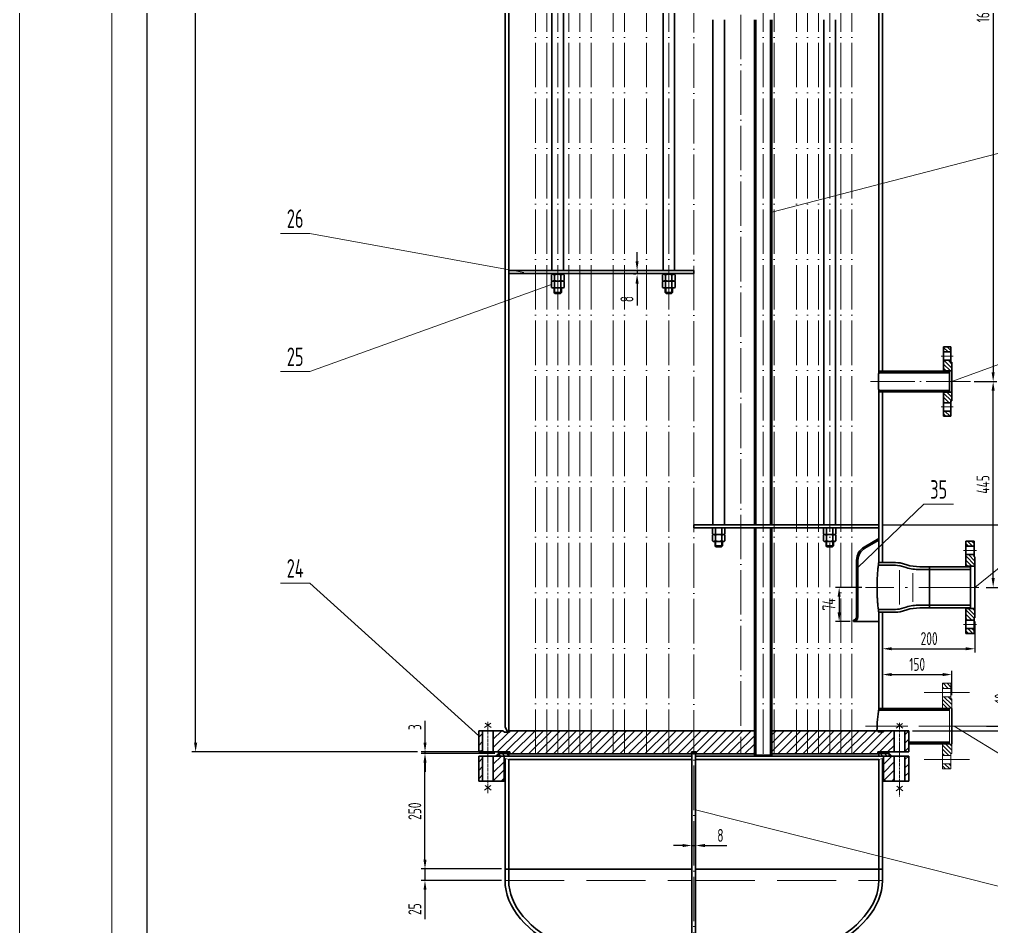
# Model space of a CAD drawing. Header units: millimetres. Extents: x -1140 to 3612, y -5124 to 1604.
# Drawn here: x -1140 to 962, y -3610 to -1648 of the extents above; entities that cross this region are included whole.
import ezdxf
from ezdxf.enums import TextEntityAlignment as Align

# ---------------------------------------------------------------- set-up
doc = ezdxf.new("R2010")
doc.units = ezdxf.units.MM
doc.header["$LTSCALE"] = 4
for name, pattern in [('ACAD_ISO02W100', [11, 8, -3]), ('ACAD_ISO04W100', [30, 24, -3, 0, -3]), ('ACAD_ISO10W100', [18.7, 12, -3, 0.7, -3]), ('ACAD_ISO12W100', [22.4, 12, -3, 0.7, -3, 0.7, -3]), ('CENTER', [2, 1.25, -0.25, 0.25, -0.25])]:
    doc.linetypes.add(name, pattern=pattern)
for name, color, linetype, lineweight in [('中心线', 1, 'ACAD_ISO04W100', 18), ('中粗线', 3, 'Continuous', 35), ('标注', 7, 'Continuous', 18), ('细实线', 7, 'Continuous', 18), ('虚线', 2, 'ACAD_ISO02W100', 18)]:
    doc.layers.add(name, color=color, linetype=linetype, lineweight=lineweight)
doc.styles.add('HGCAD', font='gbenor.shx', dxfattribs={"width": 0.75, "bigfont": 'gbcbig.shx'})
doc.dimstyles.new('HGCAD$0', dxfattribs={"dimscale": 8, "dimtxt": 3.5, "dimasz": 2.5, "dimexe": 1, "dimexo": 1, "dimgap": 1, "dimtad": 1, "dimdec": 1, "dimdsep": 46, "dimtxsty": 'HGCAD', "dimcen": 0, "dimadec": 1, "dimazin": 0, "dimtfac": 1, "dimtdec": 1, "dimtmove": 0, "dimatfit": 1, "dimfxl": 0, "dimarcsym": 0})

# ---------------------------------------------------------------- blocks, each defined once
blk = doc.blocks.new('HGCAD#HGTFTK~A1Z~HGCAD图框')
at = {"layer": '细实线', "color": 7}
blk.add_lwpolyline([(10, -10), (-584, -10), (-584, 831), (10, 831)], close=True, dxfattribs=at)
at = {"layer": '细实线', "color": 2}
blk.add_lwpolyline([(0, 0), (-559, 0), (-559, 821), (0, 821)], close=True, dxfattribs=at)
blk = doc.blocks.new('*D45')
at = {"layer": 'Defpoints', "color": 0, "ltscale": 8}
for p in [(195.3, -2199.3), (200.6, -2191.3), (200.6, -2199.3)]:
    blk.add_point(p, dxfattribs=at)
at = {"layer": '标注', "color": 0, "lineweight": -2, "ltscale": 8}
for p, q in [((195.3, -2171.3), (195.3, -2151.3)), ((192.6, -2191.3), (187.3, -2191.3)), ((192.6, -2199.3), (187.3, -2199.3)), ((195.3, -2191.3), (195.3, -2199.3)), ((195.3, -2219.3), (195.3, -2266.6))]:
    blk.add_line(p, q, dxfattribs=at)
at = {"layer": '标注', "color": 0, "ltscale": 8}
for points in [[(191.9, -2171.3), (198.6, -2171.3), (195.3, -2191.3)], [(191.9, -2219.3), (198.6, -2219.3), (195.3, -2199.3)]]:
    blk.add_solid(points, dxfattribs=at)
at = {"layer": '标注', "color": 0, "ltscale": 8, "insert": (173.3, -2253), "char_height": 28, "attachment_point": 5, "rotation": 90, "style": 'HGCAD'}
blk.add_mtext('8', dxfattribs=at)
blk = doc.blocks.new('*D47')
at = {"layer": 'Defpoints', "color": 0, "ltscale": 8}
for p in [(974.5, 8.7), (716.3, -2741.3), (1080.8, -2741.3)]:
    blk.add_point(p, dxfattribs=at)
at = {"layer": '标注', "color": 0, "lineweight": -2, "ltscale": 8}
for p, q in [((982.5, 8.7), (1088.8, 8.7)), ((1080.8, -11.3), (1080.8, -2721.3)), ((724.3, -2741.3), (1088.8, -2741.3))]:
    blk.add_line(p, q, dxfattribs=at)
at = {"layer": '标注', "color": 0, "ltscale": 8}
for points in [[(1077.5, -11.3), (1084.1, -11.3), (1080.8, 8.7)], [(1077.5, -2721.3), (1084.1, -2721.3), (1080.8, -2741.3)]]:
    blk.add_solid(points, dxfattribs=at)
at = {"layer": '标注', "color": 0, "ltscale": 8, "insert": (1058.8, -1366.3), "char_height": 28, "attachment_point": 5, "rotation": 90, "style": 'HGCAD'}
blk.add_mtext('550*5=2750', dxfattribs=at)
blk = doc.blocks.new('*D51')
at = {"layer": 'Defpoints', "color": 0, "ltscale": 8}
for p in [(-90.2, -3485.3), (-263.3, -3510.3), (-90.2, -3510.3)]:
    blk.add_point(p, dxfattribs=at)
at = {"layer": '标注', "color": 0, "lineweight": -2, "ltscale": 8}
for p, q in [((-263.3, -3465.3), (-263.3, -3445.3)), ((-98.2, -3485.3), (-271.3, -3485.3)), ((-263.3, -3485.3), (-263.3, -3510.3)), ((-98.2, -3510.3), (-271.3, -3510.3)), ((-263.3, -3530.3), (-263.3, -3593.8))]:
    blk.add_line(p, q, dxfattribs=at)
at = {"layer": '标注', "color": 0, "ltscale": 8}
for points in [[(-266.6, -3465.3), (-260, -3465.3), (-263.3, -3485.3)], [(-266.6, -3530.3), (-260, -3530.3), (-263.3, -3510.3)]]:
    blk.add_solid(points, dxfattribs=at)
at = {"layer": '标注', "color": 0, "ltscale": 8, "insert": (-285.3, -3572.1), "char_height": 28, "attachment_point": 5, "rotation": 90, "style": 'HGCAD'}
blk.add_mtext('25', dxfattribs=at)
blk = doc.blocks.new('*D52')
at = {"layer": 'Defpoints', "color": 0, "ltscale": 8}
for p in [(-263.3, -3235.3), (-104.2, -3235.3), (-263.3, -3485.3)]:
    blk.add_point(p, dxfattribs=at)
at = {"layer": '标注', "color": 0, "lineweight": -2, "ltscale": 8}
for p, q in [((-112.2, -3235.3), (-271.3, -3235.3)), ((-263.3, -3465.3), (-263.3, -3255.3))]:
    blk.add_line(p, q, dxfattribs=at)
at = {"layer": '标注', "color": 0, "ltscale": 8}
for points in [[(-266.6, -3255.3), (-260, -3255.3), (-263.3, -3235.3)], [(-266.6, -3465.3), (-260, -3465.3), (-263.3, -3485.3)]]:
    blk.add_solid(points, dxfattribs=at)
at = {"layer": '标注', "color": 0, "ltscale": 8, "insert": (-285.3, -3360.3), "char_height": 28, "attachment_point": 5, "rotation": 90, "style": 'HGCAD'}
blk.add_mtext('250', dxfattribs=at)
blk = doc.blocks.new('*D53')
at = {"layer": 'Defpoints', "color": 0, "ltscale": 8}
for p in [(-263.2, -3232.3), (-104.2, -3232.3), (-104.2, -3235.3)]:
    blk.add_point(p, dxfattribs=at)
at = {"layer": '标注', "color": 0, "lineweight": -2, "ltscale": 8}
for p, q in [((-263.2, -3212.3), (-263.2, -3165)), ((-112.2, -3232.3), (-271.2, -3232.3)), ((-112.2, -3235.3), (-271.2, -3235.3)), ((-263.2, -3235.3), (-263.2, -3232.3)), ((-263.2, -3255.3), (-263.2, -3275.3))]:
    blk.add_line(p, q, dxfattribs=at)
at = {"layer": '标注', "color": 0, "ltscale": 8}
for points in [[(-266.5, -3212.3), (-259.9, -3212.3), (-263.2, -3232.3)], [(-266.5, -3255.3), (-259.9, -3255.3), (-263.2, -3235.3)]]:
    blk.add_solid(points, dxfattribs=at)
at = {"layer": '标注', "color": 0, "ltscale": 8, "insert": (-285.2, -3178.7), "char_height": 28, "attachment_point": 5, "rotation": 90, "style": 'HGCAD'}
blk.add_mtext('3', dxfattribs=at)
blk = doc.blocks.new('*D54')
at = {"layer": 'Defpoints', "color": 0, "ltscale": 8}
for p in [(782.8, -3186.3), (942.8, -3176.3), (1004.4, -3176.3)]:
    blk.add_point(p, dxfattribs=at)
at = {"layer": '标注', "color": 0, "lineweight": -2, "ltscale": 8}
for p, q in [((1004.4, -3156.3), (1004.4, -3096.1)), ((790.8, -3186.3), (1012.4, -3186.3)), ((950.8, -3176.3), (1012.4, -3176.3)), ((1004.4, -3186.3), (1004.4, -3176.3)), ((1004.4, -3206.3), (1004.4, -3226.3))]:
    blk.add_line(p, q, dxfattribs=at)
at = {"layer": '标注', "color": 0, "ltscale": 8}
for points in [[(1001.1, -3156.3), (1007.7, -3156.3), (1004.4, -3176.3)], [(1001.1, -3206.3), (1007.7, -3206.3), (1004.4, -3186.3)]]:
    blk.add_solid(points, dxfattribs=at)
at = {"layer": '标注', "color": 0, "ltscale": 8, "insert": (982.4, -3116.2), "char_height": 28, "attachment_point": 5, "rotation": 90, "style": 'HGCAD'}
blk.add_mtext('10', dxfattribs=at)
blk = doc.blocks.new('*D55')
at = {"layer": 'Defpoints', "color": 0, "ltscale": 8}
for p in [(942.1, -2876.3), (1060.8, -2876.3), (916.2, -3186.3)]:
    blk.add_point(p, dxfattribs=at)
at = {"layer": '标注', "color": 0, "lineweight": -2, "ltscale": 8}
for p, q in [((950.1, -2876.3), (1068.8, -2876.3)), ((1060.8, -3166.3), (1060.8, -2896.3)), ((924.2, -3186.3), (1068.8, -3186.3))]:
    blk.add_line(p, q, dxfattribs=at)
at = {"layer": '标注', "color": 0, "ltscale": 8}
for points in [[(1057.4, -2896.3), (1064.1, -2896.3), (1060.8, -2876.3)], [(1057.4, -3166.3), (1064.1, -3166.3), (1060.8, -3186.3)]]:
    blk.add_solid(points, dxfattribs=at)
at = {"layer": '标注', "color": 0, "ltscale": 8, "insert": (1038.8, -3031.3), "char_height": 28, "attachment_point": 5, "rotation": 90, "style": 'HGCAD'}
blk.add_mtext('310', dxfattribs=at)
blk = doc.blocks.new('*D56')
at = {"layer": 'Defpoints', "color": 0, "ltscale": 8}
for p in [(915.9, -2431.3), (965.1, -2431.3), (942.1, -2876.3)]:
    blk.add_point(p, dxfattribs=at)
at = {"layer": '标注', "color": 0, "lineweight": -2, "ltscale": 8}
for p, q in [((923.9, -2431.3), (973.1, -2431.3)), ((965.1, -2856.3), (965.1, -2451.3)), ((950.1, -2876.3), (973.1, -2876.3))]:
    blk.add_line(p, q, dxfattribs=at)
at = {"layer": '标注', "color": 0, "ltscale": 8}
for points in [[(961.7, -2451.3), (968.4, -2451.3), (965.1, -2431.3)], [(961.7, -2856.3), (968.4, -2856.3), (965.1, -2876.3)]]:
    blk.add_solid(points, dxfattribs=at)
at = {"layer": '标注', "color": 0, "ltscale": 8, "insert": (943.1, -2653.8), "char_height": 28, "attachment_point": 5, "rotation": 90, "style": 'HGCAD'}
blk.add_mtext('445', dxfattribs=at)
blk = doc.blocks.new('*D57')
at = {"layer": 'Defpoints', "color": 0, "ltscale": 8}
for p in [(915.9, -831.3), (915.9, -2431.3), (965.1, -2431.3)]:
    blk.add_point(p, dxfattribs=at)
at = {"layer": '标注', "color": 0, "lineweight": -2, "ltscale": 8}
for p, q in [((923.9, -831.3), (973.1, -831.3)), ((965.1, -851.3), (965.1, -2411.3)), ((923.9, -2431.3), (973.1, -2431.3))]:
    blk.add_line(p, q, dxfattribs=at)
at = {"layer": '标注', "color": 0, "ltscale": 8}
for points in [[(961.7, -851.3), (968.4, -851.3), (965.1, -831.3)], [(961.7, -2411.3), (968.4, -2411.3), (965.1, -2431.3)]]:
    blk.add_solid(points, dxfattribs=at)
at = {"layer": '标注', "color": 0, "ltscale": 8, "insert": (943.1, -1631.3), "char_height": 28, "attachment_point": 5, "rotation": 90, "style": 'HGCAD'}
blk.add_mtext('1600', dxfattribs=at)
blk = doc.blocks.new('*D59')
at = {"layer": 'Defpoints', "color": 0, "ltscale": 8}
for p in [(-759.2, 754.7), (-378.6, 754.7), (-271.2, -3232.3)]:
    blk.add_point(p, dxfattribs=at)
at = {"layer": '标注', "color": 0, "lineweight": -2, "ltscale": 8}
for p, q in [((-386.6, 754.7), (-767.2, 754.7)), ((-759.2, -3212.3), (-759.2, 734.7)), ((-279.2, -3232.3), (-767.2, -3232.3))]:
    blk.add_line(p, q, dxfattribs=at)
at = {"layer": '标注', "color": 0, "ltscale": 8}
for points in [[(-762.5, 734.7), (-755.8, 734.7), (-759.2, 754.7)], [(-762.5, -3212.3), (-755.8, -3212.3), (-759.2, -3232.3)]]:
    blk.add_solid(points, dxfattribs=at)
at = {"layer": '标注', "color": 0, "ltscale": 8, "insert": (-781.2, -1238.8), "char_height": 28, "attachment_point": 5, "rotation": 90, "style": 'HGCAD'}
blk.add_mtext('3987', dxfattribs=at)
blk = doc.blocks.new('*D60')
at = {"layer": 'Defpoints', "color": 0, "ltscale": 8}
for p in [(317.8, 1240.7), (-864.4, -3840.4), (-168.6, -3840.4)]:
    blk.add_point(p, dxfattribs=at)
at = {"layer": '标注', "color": 0, "lineweight": -2, "ltscale": 8}
for p, q in [((309.8, 1240.7), (-872.4, 1240.7)), ((-864.4, 1220.7), (-864.4, -3820.4)), ((-176.6, -3840.4), (-872.4, -3840.4))]:
    blk.add_line(p, q, dxfattribs=at)
at = {"layer": '标注', "color": 0, "ltscale": 8}
for points in [[(-867.8, 1220.7), (-861.1, 1220.7), (-864.4, 1240.7)], [(-867.8, -3820.4), (-861.1, -3820.4), (-864.4, -3840.4)]]:
    blk.add_solid(points, dxfattribs=at)
at = {"layer": '标注', "color": 0, "ltscale": 8, "insert": (-886.4, -1299.9), "char_height": 28, "attachment_point": 5, "rotation": 90, "style": 'HGCAD'}
blk.add_mtext('5081', dxfattribs=at)
blk = doc.blocks.new('*D65')
at = {"layer": 'Defpoints', "color": 0, "ltscale": 8}
for p in [(313.8, -3434.6), (321.8, -3434.6), (321.8, -3434.6)]:
    blk.add_point(p, dxfattribs=at)
at = {"layer": '标注', "color": 0, "lineweight": -2, "ltscale": 8}
for p, q in [((293.8, -3434.6), (273.8, -3434.6)), ((313.8, -3434.6), (321.8, -3434.6)), ((341.8, -3434.6), (389.1, -3434.6))]:
    blk.add_line(p, q, dxfattribs=at)
at = {"layer": '标注', "color": 0, "ltscale": 8}
for points in [[(293.8, -3431.2), (293.8, -3437.9), (313.8, -3434.6)], [(341.8, -3431.2), (341.8, -3437.9), (321.8, -3434.6)]]:
    blk.add_solid(points, dxfattribs=at)
at = {"layer": '标注', "color": 0, "ltscale": 8, "insert": (375.4, -3412.6), "char_height": 28, "attachment_point": 5, "style": 'HGCAD'}
blk.add_mtext('8', dxfattribs=at)
blk = doc.blocks.new('*D80')
at = {"layer": 'Defpoints', "color": 0, "ltscale": 8}
for p in [(925.8, -2942.3), (725.8, -2965.3), (925.8, -3009.1)]:
    blk.add_point(p, dxfattribs=at)
at = {"layer": '标注', "color": 0, "lineweight": -2, "ltscale": 8}
for p, q in [((925.8, -2950.3), (925.8, -3017.1)), ((725.8, -2973.3), (725.8, -3017.1)), ((745.8, -3009.1), (905.8, -3009.1))]:
    blk.add_line(p, q, dxfattribs=at)
at = {"layer": '标注', "color": 0, "ltscale": 8}
for points in [[(745.8, -3005.8), (745.8, -3012.4), (725.8, -3009.1)], [(905.8, -3005.8), (905.8, -3012.4), (925.8, -3009.1)]]:
    blk.add_solid(points, dxfattribs=at)
at = {"layer": '标注', "color": 0, "ltscale": 8, "insert": (826.6, -2987.1), "char_height": 28, "attachment_point": 5, "style": 'HGCAD'}
blk.add_mtext('200', dxfattribs=at)
blk = doc.blocks.new('*D82')
at = {"layer": 'Defpoints', "color": 0, "ltscale": 8}
for p in [(875.8, -3064.9), (725.8, -3071.8), (875.8, -3117.3)]:
    blk.add_point(p, dxfattribs=at)
at = {"layer": '标注', "color": 0, "lineweight": -2, "ltscale": 8}
for p, q in [((725.8, -3063.8), (725.8, -3056.9)), ((745.8, -3064.9), (855.8, -3064.9)), ((875.8, -3109.3), (875.8, -3056.9))]:
    blk.add_line(p, q, dxfattribs=at)
at = {"layer": '标注', "color": 0, "ltscale": 8}
for points in [[(745.8, -3061.5), (745.8, -3068.2), (725.8, -3064.9)], [(855.8, -3061.5), (855.8, -3068.2), (875.8, -3064.9)]]:
    blk.add_solid(points, dxfattribs=at)
at = {"layer": '标注', "color": 0, "ltscale": 8, "insert": (800.8, -3042.9), "char_height": 28, "attachment_point": 5, "style": 'HGCAD'}
blk.add_mtext('150', dxfattribs=at)
blk = doc.blocks.new('*D83')
at = {"layer": 'Defpoints', "color": 0, "ltscale": 8}
for p in [(688.9, -2876.3), (632.1, -2950.3), (663.8, -2950.3)]:
    blk.add_point(p, dxfattribs=at)
at = {"layer": '标注', "color": 0, "lineweight": -2, "ltscale": 8}
for p, q in [((680.9, -2876.3), (624.1, -2876.3)), ((632.1, -2896.3), (632.1, -2930.3)), ((655.8, -2950.3), (624.1, -2950.3))]:
    blk.add_line(p, q, dxfattribs=at)
at = {"layer": '标注', "color": 0, "ltscale": 8}
for points in [[(628.8, -2896.3), (635.4, -2896.3), (632.1, -2876.3)], [(628.8, -2930.3), (635.4, -2930.3), (632.1, -2950.3)]]:
    blk.add_solid(points, dxfattribs=at)
at = {"layer": '标注', "color": 0, "ltscale": 8, "insert": (610.1, -2913.3), "char_height": 28, "attachment_point": 5, "rotation": 90, "style": 'HGCAD'}
blk.add_mtext('74', dxfattribs=at)

msp = doc.modelspace()

# ---------------------------------------------------------------- hatches: boundary and pattern name
at = {"layer": '中心线', "linetype": 'Continuous'}
h = msp.add_hatch(dxfattribs=at)
h.set_pattern_fill('_USER', scale=2, angle=45, style=0, double=1, pattern_type=0)
h.set_pattern_definition([(45, (18.4045, -4538.0702), (-1.4142136, 1.4142136), []), (135, (18.4045, -4538.0702), (-1.4142136, -1.4142136), [])])
h.paths.add_polyline_path([(740.28, -3235.32), (746.28, -3241.32), (740.28, -3241.32)])
h.paths.add_polyline_path([(-104.72, -3235.32), (-110.72, -3241.32), (-104.72, -3241.32)])
h = msp.add_hatch(dxfattribs=at)
h.set_pattern_fill('ANSI31', scale=4, style=0)
h.paths.add_polyline_path([(-138.72, -3241.32), (-147.22, -3241.32), (-147.22, -3295.32), (-138.72, -3295.32)], flags=17)
h.paths.add_polyline_path([(-92.22, -3241.32), (-115.72, -3241.32), (-115.72, -3295.32), (-97.41, -3295.32), (-92.22, -3292.32)], flags=17)
h.paths.add_polyline_path([(782.78, -3241.32), (782.78, -3295.32), (774.28, -3295.32), (774.28, -3241.32)])
h.paths.add_polyline_path([(-147.22, -3241.32), (-147.22, -3295.32), (-138.72, -3295.32), (-138.72, -3241.32)])
h.paths.add_polyline_path([(751.28, -3241.32), (751.28, -3295.32), (732.98, -3295.32), (727.78, -3292.32), (727.78, -3241.32)])
h.paths.add_polyline_path([(-115.72, -3241.32), (-115.72, -3295.32), (-97.41, -3295.32), (-92.22, -3292.32), (-92.22, -3241.32)])
at = {"layer": '中粗线', "ltscale": 8}
h = msp.add_hatch(dxfattribs=at)
h.set_pattern_fill('_USER', color=256, scale=2, angle=45, style=0, double=1, pattern_type=0)
h.set_pattern_definition([(315, (6e-13, -2474.6405), (-1.4142136, -1.4142136), []), (225, (6e-13, -2474.6405), (-1.4142136, 1.4142136), [])])
h.paths.add_polyline_path([(739.78, -3232.32), (739.78, -3235.32), (719.78, -3235.32), (719.78, -3232.32)])
h.paths.add_polyline_path([(-104.22, -3232.32), (-104.22, -3235.32), (-84.22, -3235.32), (-84.22, -3232.32)])
at = {"layer": '细实线', "ltscale": 8}
h = msp.add_hatch(dxfattribs=at)
h.set_pattern_fill('ANSI31', color=256, scale=2, angle=90, style=0)
h.paths.add_polyline_path([(857.78, -2506.32), (873.78, -2506.32), (873.78, -2495.32), (857.78, -2495.32)])
h.paths.add_polyline_path([(857.78, -2356.32), (873.78, -2356.32), (873.78, -2367.32), (857.78, -2367.32)])
h.paths.add_polyline_path([(857.78, -2454.32), (875.78, -2454.32), (875.78, -2473.32), (873.78, -2473.32), (873.78, -2477.32), (857.78, -2477.32)])
h.paths.add_polyline_path([(857.78, -2408.32), (875.78, -2408.32), (875.78, -2389.32), (873.78, -2389.32), (873.78, -2385.32), (857.78, -2385.32)])
h = msp.add_hatch(dxfattribs=at)
h.set_pattern_fill('ANSI31', color=256, scale=2, angle=90, style=0)
h.set_pattern_definition([(135, (1e-13, 55), (-4.490128, -4.490128), [])])
h.paths.add_polyline_path([(905.78, -2976.32), (923.78, -2976.32), (923.78, -2965.32), (905.78, -2965.32)])
h.paths.add_polyline_path([(905.78, -2776.32), (923.78, -2776.32), (923.78, -2787.32), (905.78, -2787.32)])
h.paths.add_polyline_path([(905.78, -2921.82), (925.78, -2921.82), (925.78, -2942.32), (923.78, -2942.32), (923.78, -2947.32), (905.78, -2947.32)])
h.paths.add_polyline_path([(905.78, -2830.82), (925.78, -2830.82), (925.78, -2810.32), (923.78, -2810.32), (923.78, -2805.32), (905.78, -2805.32)])
h = msp.add_hatch(dxfattribs=at)
h.set_pattern_fill('ANSI31', color=256, scale=2, angle=90, style=0)
h.paths.add_polyline_path([(855.78, -3268.82), (873.78, -3268.82), (873.78, -3257.82), (855.78, -3257.82)])
h.paths.add_polyline_path([(855.78, -3083.82), (873.78, -3083.82), (873.78, -3094.82), (855.78, -3094.82)])
h.paths.add_polyline_path([(855.78, -3215.32), (875.78, -3215.32), (875.78, -3235.32), (873.78, -3235.32), (873.78, -3239.82), (855.78, -3239.82)])
h.paths.add_polyline_path([(855.78, -3137.32), (875.78, -3137.32), (875.78, -3117.32), (873.78, -3117.32), (873.78, -3112.82), (855.78, -3112.82)])
at = {"layer": '细实线'}
h = msp.add_hatch(dxfattribs=at)
h.set_pattern_fill('ANSI31', color=256, scale=4, style=0)
h.paths.add_polyline_path([(539.78, -3230.32), (491.78, -3230.32), (491.78, -3236.32), (539.78, -3236.32)])
h.paths.add_polyline_path([(491.78, -3230.32), (486.78, -3230.32), (486.78, -3236.32), (491.78, -3236.32)])
h.paths.add_polyline_path([(563.78, -3230.32), (539.78, -3230.32), (539.78, -3236.32), (563.78, -3236.32)])
h.paths.add_polyline_path([(587.78, -3230.32), (563.78, -3230.32), (563.78, -3236.32), (587.78, -3236.32)])
h.paths.add_polyline_path([(611.78, -3230.32), (587.78, -3230.32), (587.78, -3236.32), (611.78, -3236.32)])
h.paths.add_polyline_path([(635.78, -3230.32), (611.78, -3230.32), (611.78, -3236.32), (635.78, -3236.32)])
h.paths.add_polyline_path([(659.78, -3230.32), (635.78, -3230.32), (635.78, -3236.32), (659.78, -3236.32)])
h.paths.add_polyline_path([(715.78, -3232.32), (739.78, -3232.32), (751.28, -3232.32), (751.28, -3230.32), (659.78, -3230.32), (659.78, -3236.32), (715.78, -3236.32)])
h.paths.add_polyline_path([(419.78, -3230.32), (400.78, -3230.32), (317.78, -3230.32), (317.78, -3232.32), (322.78, -3232.32), (322.78, -3236.32), (400.78, -3236.32), (419.78, -3236.32)])
h.paths.add_polyline_path([(448.78, -3230.32), (438.78, -3230.32), (419.78, -3230.32), (419.78, -3236.32), (438.78, -3236.32), (448.78, -3236.32)])
h.paths.add_polyline_path([(-0.22, -3230.32), (-24.22, -3230.32), (-24.22, -3236.32), (-0.22, -3236.32)])
h.paths.add_polyline_path([(23.78, -3230.32), (-0.22, -3230.32), (-0.22, -3236.32), (23.78, -3236.32)])
h.paths.add_polyline_path([(47.78, -3230.32), (23.78, -3230.32), (23.78, -3236.32), (47.78, -3236.32)])
h.paths.add_polyline_path([(71.78, -3230.32), (47.78, -3230.32), (47.78, -3236.32), (71.78, -3236.32)])
h.paths.add_polyline_path([(95.78, -3230.32), (71.78, -3230.32), (71.78, -3236.32), (95.78, -3236.32)])
h.paths.add_polyline_path([(143.78, -3230.32), (95.78, -3230.32), (95.78, -3236.32), (143.78, -3236.32)])
h.paths.add_polyline_path([(167.78, -3230.32), (143.78, -3230.32), (143.78, -3236.32), (167.78, -3236.32)])
h.paths.add_polyline_path([(215.78, -3230.32), (167.78, -3230.32), (167.78, -3236.32), (215.78, -3236.32)])
h.paths.add_polyline_path([(263.78, -3230.32), (215.78, -3230.32), (215.78, -3236.32), (263.78, -3236.32)])
h.paths.add_polyline_path([(312.78, -3232.32), (317.78, -3232.32), (317.78, -3230.32), (263.78, -3230.32), (263.78, -3236.32), (312.78, -3236.32)])
h.paths.add_polyline_path([(-138.72, -3230.32), (-147.22, -3230.32), (-147.22, -3232.32), (-138.72, -3232.32)])
h.paths.add_polyline_path([(-24.22, -3230.32), (-115.72, -3230.32), (-115.72, -3232.32), (-82.22, -3232.32), (-80.22, -3232.32), (-80.22, -3236.32), (-24.22, -3236.32)])
h.paths.add_polyline_path([(419.78, -3186.32), (400.78, -3186.32), (400.78, -3230.32), (419.78, -3230.32)])
h.paths.add_polyline_path([(438.78, -3186.32), (419.78, -3186.32), (419.78, -3230.32), (438.78, -3230.32)])
h.paths.add_polyline_path([(-138.72, -3186.32), (-147.22, -3186.32), (-147.22, -3230.32), (-138.72, -3230.32)])
h.paths.add_polyline_path([(317.78, -3186.32), (-80.72, -3186.32), (-80.72, -3189.32), (-91.72, -3189.32), (-94.72, -3186.32), (-115.72, -3186.32), (-115.72, -3230.32), (317.78, -3230.32)])
h.paths.add_polyline_path([(400.78, -3186.32), (317.78, -3186.32), (317.78, -3230.32), (400.78, -3230.32)])
h.paths.add_polyline_path([(782.78, -3186.32), (774.28, -3186.32), (774.28, -3230.32), (782.78, -3230.32)])
h.paths.add_polyline_path([(449.67, -3231.2), (449.67, -3225), (454.92, -3225), (454.92, -3231.2)], flags=9)
h.paths.add_polyline_path([(448.78, -3230.32), (448.78, -3186.32), (438.78, -3186.32), (438.78, -3230.32)])
h.paths.add_polyline_path([(486.78, -3186.32), (486.78, -3230.32), (751.28, -3230.32), (751.28, -3186.32), (730.28, -3186.32), (727.28, -3189.32), (716.28, -3189.32), (716.28, -3186.32)])
h = msp.add_hatch(dxfattribs=at)
h.set_pattern_fill('ANSI31', color=256, scale=2, angle=90, style=0)
h.paths.add_polyline_path([(740.28, -3235.32), (717.78, -3235.32), (717.78, -3241.32), (740.28, -3241.32)])
h.paths.add_polyline_path([(-82.22, -3235.32), (-104.22, -3235.32), (-104.72, -3235.32), (-104.72, -3241.32), (-82.22, -3241.32)])
h = msp.add_hatch(dxfattribs=at)
h.set_pattern_fill('ANSI37', color=256, style=0)
h.paths.add_polyline_path([(317.78, -3235.32), (317.78, -3232.32), (313.28, -3232.32), (313.28, -3235.32)])
h.paths.add_polyline_path([(317.78, -3235.32), (322.28, -3235.32), (322.28, -3232.32), (317.78, -3232.32)])
h = msp.add_hatch(dxfattribs=at)
h.set_pattern_fill('ANSI31', color=256, scale=4, style=0)
h.paths.add_polyline_path([(-138.72, -3241.32), (-147.22, -3241.32), (-147.22, -3295.32), (-138.72, -3295.32)])
h = msp.add_hatch(dxfattribs=at)
h.set_pattern_fill('ANSI31', color=256, scale=4, style=0)
h.paths.add_polyline_path([(-92.22, -3241.32), (-115.72, -3241.32), (-115.72, -3295.32), (-97.41, -3295.32), (-92.22, -3292.32)])

# ---------------------------------------------------------------- linework, layer by layer
at = {"layer": '中心线'}
for p, q in [((317.78, 1302.06), (317.78, -3751.94)), ((-24.22, -3236.32), (-24.22, 758.68)), ((-0.22, -3236.32), (-0.22, 758.68)), ((23.78, -3236.32), (23.78, 758.68)), ((47.78, -3236.32), (47.78, 758.68)), ((71.78, -3236.32), (71.78, 758.68)), ((95.78, -3236.32), (95.78, 758.68)), ((143.78, -3236.32), (143.78, 758.68)), ((167.78, -3236.32), (167.78, 758.68)), ((215.78, -3236.32), (215.78, 758.68)), ((263.78, -3236.32), (263.78, 758.68)), ((419.78, 763.68), (419.78, -3236.32)), ((467.78, -3236.32), (467.78, 758.68)), ((491.78, -3236.32), (491.78, 758.68)), ((539.78, -3236.32), (539.78, 758.68)), ((563.78, -3236.32), (563.78, 758.68)), ((587.78, -3236.32), (587.78, 758.68)), ((611.78, -3236.32), (611.78, 758.68)), ((635.78, -3236.32), (635.78, 758.68)), ((659.78, -3236.32), (659.78, 758.68)), ((875.78, -2389.32), (873.78, -2389.32)), ((915.95, -2431.32), (697.65, -2431.32)), ((716.28, -3189.32), (716.28, -3186.32)), ((716.28, -3189.32), (727.28, -3189.32)), ((717.78, -3186.32), (717.78, -3189.32)), ((719.78, -3189.32), (721.52, -3186.32)), ((730.28, -3186.32), (727.28, -3189.32)), ((-82.22, -3232.32), (-80.22, -3232.32)), ((-82.22, -3232.32), (-80.22, -3232.32)), ((321.78, -3236.32), (400.78, -3236.32)), ((438.78, -3236.32), (448.78, -3236.32)), ((717.78, -3232.32), (715.78, -3232.32)), ((782.78, -3241.32), (321.78, -3241.32)), ((313.78, -3485.32), (-90.22, -3485.32))]:
    msp.add_line(p, q, dxfattribs=at)
at = {"layer": '中心线', "color": 1, "linetype": 'ACAD_ISO10W100'}
for p, q in [((852.78, -2376.32), (878.78, -2376.32)), ((851.78, -2431.32), (883.78, -2431.32)), ((852.78, -2486.32), (878.78, -2486.32)), ((900.78, -2796.32), (928.78, -2796.32)), ((899.78, -2876.32), (933.78, -2876.32)), ((900.78, -2956.32), (928.78, -2956.32))]:
    msp.add_line(p, q, dxfattribs=at)
at = {"layer": '中心线', "color": 1, "linetype": 'CENTER'}
for p, q in [((-127.22, -3321.34), (-127.22, -3167.32)), ((762.78, -3169.49), (762.78, -3328.58))]:
    msp.add_line(p, q, dxfattribs=at)
at = {"layer": '中心线', "color": 7, "linetype": 'Continuous'}
for p, q in [((-104.72, -3235.32), (-110.72, -3241.32)), ((740.28, -3235.32), (746.28, -3241.32))]:
    msp.add_line(p, q, dxfattribs=at)
at = {"layer": '中心线', "color": 3, "linetype": 'ACAD_ISO12W100'}
for p, q in [((-82.22, -3248.32), (-92.22, -3245.64)), ((717.78, -3248.32), (727.78, -3245.64))]:
    msp.add_line(p, q, dxfattribs=at)
at = {"layer": '中粗线', "ltscale": 8}
for p, q in [((-90.22, 145.18), (-90.22, -3178.93)), ((-82.22, 145.18), (-82.22, -3189.32)), ((717.78, -853.82), (717.78, -2408.82)), ((725.78, -853.82), (725.78, -2408.82)), ((448.78, -1649.32), (448.78, -2741.32)), ((451.78, -1649.32), (451.78, -2741.32)), ((483.78, -1649.32), (483.78, -2741.32)), ((486.78, -1649.32), (486.78, -2741.32)), ((857.78, -2356.32), (873.78, -2356.32)), ((857.78, -2408.82), (857.78, -2356.32)), ((857.78, -2367.32), (873.78, -2367.32)), ((873.78, -2356.32), (873.78, -2389.32)), ((857.78, -2385.32), (873.78, -2385.32)), ((875.78, -2473.32), (875.78, -2389.32)), ((870.78, -2412.32), (717.6, -2412.32)), ((717.78, -2408.82), (870.78, -2408.82)), ((857.78, -2408.32), (875.78, -2408.32)), ((870.78, -2453.82), (870.78, -2408.82)), ((875.78, -2408.82), (875.78, -2453.82)), ((870.78, -2450.32), (717.6, -2450.32)), ((717.78, -2453.82), (870.78, -2453.82)), ((717.78, -2453.82), (717.78, -2822.32)), ((725.78, -2453.82), (725.78, -2822.32)), ((857.78, -2506.32), (857.78, -2453.82)), ((857.78, -2454.32), (875.78, -2454.32)), ((857.78, -2477.32), (873.78, -2477.32)), ((873.78, -2506.32), (873.78, -2473.32)), ((873.78, -2473.32), (875.78, -2473.32)), ((857.78, -2495.32), (873.78, -2495.32)), ((857.78, -2506.32), (873.78, -2506.32)), ((448.78, -2749.32), (448.78, -3238.82)), ((451.78, -2749.32), (451.78, -3238.82)), ((483.78, -2749.32), (483.78, -3238.82)), ((486.78, -2749.32), (486.78, -3238.82)), ((717.78, -2770.95), (686.28, -2789.13)), ((717.78, -2774.41), (687.78, -2791.73)), ((905.78, -2776.32), (923.78, -2776.32)), ((905.78, -2831.82), (905.78, -2776.32)), ((905.78, -2787.32), (923.78, -2787.32)), ((923.78, -2776.32), (923.78, -2810.32)), ((905.78, -2805.32), (923.78, -2805.32)), ((925.78, -2810.32), (923.78, -2810.32)), ((925.78, -2942.32), (925.78, -2810.32)), ((669.78, -2817.71), (669.78, -2940.32)), ((672.78, -2817.71), (672.78, -2940.32)), ((744.49, -2822.32), (717.78, -2822.32)), ((744.49, -2828.32), (717.78, -2828.32)), ((776.67, -2833.59), (762, -2829.31)), ((778.34, -2827.83), (763.68, -2823.55)), ((806.32, -2831.82), (827.78, -2831.82)), ((827.78, -2831.82), (827.78, -2920.82)), ((827.78, -2831.82), (915.78, -2831.82)), ((905.78, -2830.82), (925.78, -2830.82)), ((915.78, -2920.82), (915.78, -2831.82)), ((806.32, -2837.82), (827.78, -2837.82)), ((827.78, -2837.82), (915.78, -2837.82)), ((776.67, -2919.05), (762, -2923.33)), ((806.32, -2914.82), (827.78, -2914.82)), ((806.32, -2920.82), (827.78, -2920.82)), ((827.78, -2914.82), (915.78, -2914.82)), ((827.78, -2920.82), (915.78, -2920.82)), ((905.78, -2976.32), (905.78, -2920.82)), ((744.49, -2924.32), (717.78, -2924.32)), ((744.49, -2930.32), (717.78, -2930.32)), ((717.78, -2930.32), (717.78, -3138.32)), ((725.78, -2930.32), (725.78, -3138.32)), ((778.34, -2924.81), (763.68, -2929.09)), ((905.78, -2921.82), (925.78, -2921.82)), ((923.78, -2976.32), (923.78, -2942.32)), ((923.78, -2942.32), (925.78, -2942.32)), ((662.78, -2947.32), (662.78, -2950.32)), ((662.78, -2950.32), (717.78, -2950.32)), ((905.78, -2947.32), (923.78, -2947.32)), ((905.78, -2965.32), (923.78, -2965.32)), ((905.78, -2976.32), (923.78, -2976.32)), ((870.78, -3141.82), (717.25, -3141.82)), ((870.78, -3138.32), (717.78, -3138.32)), ((875.78, -3138.32), (875.78, -3214.32)), ((-147.22, -3232.32), (-147.22, -3186.32)), ((-94.72, -3186.32), (-147.22, -3186.32)), ((-138.72, -3232.32), (-138.72, -3186.32)), ((-115.72, -3232.32), (-115.72, -3186.32)), ((-94.72, -3186.32), (-91.72, -3189.32)), ((-80.72, -3189.32), (-91.72, -3189.32)), ((-84.22, -3189.32), (-90.22, -3178.93)), ((-80.72, -3189.32), (-80.72, -3186.32)), ((400.78, -3186.32), (-80.72, -3186.32)), ((400.78, -3186.32), (438.78, -3186.32)), ((448.78, -3186.32), (438.78, -3186.32)), ((782.78, -3186.32), (486.78, -3186.32)), ((751.28, -3232.32), (751.28, -3186.32)), ((774.28, -3232.32), (774.28, -3186.32)), ((782.78, -3232.32), (782.78, -3186.32)), ((870.78, -3210.82), (782.78, -3210.82)), ((870.78, -3214.32), (782.78, -3214.32)), ((-147.22, -3230.32), (-138.72, -3230.32)), ((-147.22, -3232.32), (-82.22, -3232.32)), ((-104.72, -3235.32), (-104.72, -3241.32)), ((-104.72, -3235.32), (-82.22, -3235.32)), ((-80.22, -3232.32), (-104.22, -3232.32)), ((-104.22, -3235.32), (-104.22, -3232.32)), ((-80.22, -3235.32), (-104.22, -3235.32)), ((-84.22, -3235.32), (-84.22, -3232.32)), ((-82.22, -3235.32), (-82.22, -3241.32)), ((-82.22, -3236.32), (313.78, -3236.32)), ((-80.22, -3236.32), (-80.22, -3232.32)), ((313.78, -3236.32), (-80.22, -3236.32)), ((322.78, -3232.32), (312.78, -3232.32)), ((312.78, -3232.32), (312.78, -3236.32)), ((313.28, -3232.32), (313.28, -3235.32)), ((322.28, -3235.32), (313.28, -3235.32)), ((313.78, -3235.32), (313.78, -3710.31)), ((321.78, -3235.32), (321.78, -3710.31)), ((400.78, -3236.32), (321.78, -3236.32)), ((322.28, -3232.32), (322.28, -3235.32)), ((322.78, -3232.32), (322.78, -3236.32)), ((400.78, -3236.32), (438.78, -3236.32)), ((448.78, -3236.32), (438.78, -3236.32)), ((715.78, -3236.32), (486.78, -3236.32)), ((486.78, -3236.32), (717.78, -3236.32)), ((715.78, -3236.32), (715.78, -3232.32)), ((739.78, -3232.32), (715.78, -3232.32)), ((739.78, -3235.32), (715.78, -3235.32)), ((782.78, -3232.32), (717.78, -3232.32)), ((717.78, -3235.32), (717.78, -3241.32)), ((717.78, -3235.32), (740.28, -3235.32)), ((719.78, -3235.32), (719.78, -3232.32)), ((739.78, -3232.32), (739.78, -3235.32)), ((740.28, -3235.32), (740.28, -3241.32)), ((-147.22, -3241.32), (-147.22, -3295.32)), ((313.78, -3241.32), (-147.22, -3241.32)), ((313.78, -3241.32), (-147.22, -3241.32)), ((-138.72, -3241.32), (-138.72, -3295.32)), ((-115.72, -3241.32), (-115.72, -3295.32)), ((-92.22, -3241.32), (-92.22, -3292.32)), ((-90.22, -3246.18), (-90.22, -3485.32)), ((-82.22, -3248.32), (-82.22, -3485.32)), ((313.78, -3248.32), (-82.22, -3248.32)), ((782.78, -3241.32), (321.78, -3241.32)), ((717.78, -3248.32), (321.78, -3248.32)), ((448.78, -3238.82), (486.78, -3238.82)), ((448.78, -3238.82), (486.78, -3238.82)), ((448.78, -3238.82), (486.78, -3238.82)), ((717.78, -3248.32), (717.78, -3485.32)), ((725.78, -3246.18), (725.78, -3485.32)), ((727.78, -3241.32), (727.78, -3292.32)), ((751.28, -3241.32), (751.28, -3295.32)), ((774.28, -3241.32), (774.28, -3295.32)), ((782.78, -3241.32), (782.78, -3295.32)), ((-90.22, -3295.32), (-147.22, -3295.32)), ((-92.22, -3292.32), (-97.41, -3295.32)), ((-90.22, -3292.32), (-92.22, -3292.32)), ((727.78, -3292.32), (725.78, -3292.32)), ((782.78, -3295.32), (725.78, -3295.32)), ((727.78, -3292.32), (732.98, -3295.32)), ((-90.22, -3485.32), (313.78, -3485.32)), ((-90.22, -3485.32), (-90.22, -3510.32)), ((-82.22, -3485.32), (-82.22, -3510.32)), ((725.78, -3485.32), (321.78, -3485.32)), ((321.78, -3485.32), (725.78, -3485.32)), ((717.78, -3485.32), (717.78, -3510.32)), ((725.78, -3485.32), (725.78, -3510.32))]:
    msp.add_line(p, q, dxfattribs=at)
at = {"layer": '中粗线', "ltscale": 5}
for p, q in [((11.28, -1099.32), (11.28, -2191.32)), ((36.28, -1099.32), (36.28, -2191.32)), ((251.28, -1099.32), (251.28, -2191.32)), ((276.28, -1099.32), (276.28, -2191.32)), ((359.28, -1649.32), (359.28, -2741.32)), ((384.28, -1649.32), (384.28, -2741.32)), ((599.28, -1649.32), (599.28, -2741.32)), ((624.28, -1649.32), (624.28, -2741.32)), ((317.78, -2191.32), (-80.72, -2191.32)), ((317.78, -2197.32), (-80.72, -2197.32)), ((12.09, -2199.32), (10.28, -2200.36)), ((10.28, -2213.08), (10.28, -2200.36)), ((23.78, -2199.32), (12.09, -2199.32)), ((17.03, -2213.08), (17.03, -2200.36)), ((23.78, -2199.32), (35.48, -2199.32)), ((30.53, -2213.08), (30.53, -2200.36)), ((35.48, -2199.32), (37.28, -2200.36)), ((37.28, -2213.08), (37.28, -2200.36)), ((252.09, -2199.32), (250.28, -2200.36)), ((250.28, -2213.08), (250.28, -2200.36)), ((263.78, -2199.32), (252.09, -2199.32)), ((257.03, -2213.08), (257.03, -2200.36)), ((263.78, -2199.32), (275.48, -2199.32)), ((270.53, -2213.08), (270.53, -2200.36)), ((275.48, -2199.32), (277.28, -2200.36)), ((277.28, -2213.08), (277.28, -2200.36)), ((317.78, -2191.32), (317.78, -2197.32)), ((12.09, -2214.12), (10.28, -2213.08)), ((12.09, -2214.12), (10.28, -2215.16)), ((10.28, -2227.88), (10.28, -2215.16)), ((23.78, -2214.12), (12.09, -2214.12)), ((23.78, -2214.12), (12.09, -2214.12)), ((17.03, -2227.88), (17.03, -2215.16)), ((23.78, -2214.12), (35.48, -2214.12)), ((23.78, -2214.12), (35.48, -2214.12)), ((30.53, -2227.88), (30.53, -2215.16)), ((35.48, -2214.12), (37.28, -2213.08)), ((35.48, -2214.12), (37.28, -2215.16)), ((37.28, -2227.88), (37.28, -2215.16)), ((252.09, -2214.12), (250.28, -2213.08)), ((252.09, -2214.12), (250.28, -2215.16)), ((250.28, -2227.88), (250.28, -2215.16)), ((263.78, -2214.12), (252.09, -2214.12)), ((263.78, -2214.12), (252.09, -2214.12)), ((257.03, -2227.88), (257.03, -2215.16)), ((263.78, -2214.12), (275.48, -2214.12)), ((263.78, -2214.12), (275.48, -2214.12)), ((270.53, -2227.88), (270.53, -2215.16)), ((275.48, -2214.12), (277.28, -2213.08)), ((275.48, -2214.12), (277.28, -2215.16)), ((277.28, -2227.88), (277.28, -2215.16)), ((12.09, -2228.92), (10.28, -2227.88)), ((23.78, -2228.92), (12.09, -2228.92)), ((15.78, -2238.82), (15.78, -2228.92)), ((23.78, -2238.82), (15.78, -2238.82)), ((15.78, -2238.82), (17.78, -2240.82)), ((23.78, -2240.82), (17.78, -2240.82)), ((23.78, -2228.92), (35.48, -2228.92)), ((23.78, -2238.82), (31.78, -2238.82)), ((23.78, -2240.82), (29.78, -2240.82)), ((31.78, -2238.82), (29.78, -2240.82)), ((31.78, -2238.82), (31.78, -2228.92)), ((35.48, -2228.92), (37.28, -2227.88)), ((252.09, -2228.92), (250.28, -2227.88)), ((263.78, -2228.92), (252.09, -2228.92)), ((255.78, -2238.82), (255.78, -2228.92)), ((263.78, -2238.82), (255.78, -2238.82)), ((255.78, -2238.82), (257.78, -2240.82)), ((263.78, -2240.82), (257.78, -2240.82)), ((263.78, -2228.92), (275.48, -2228.92)), ((263.78, -2238.82), (271.78, -2238.82)), ((263.78, -2240.82), (269.78, -2240.82)), ((271.78, -2238.82), (269.78, -2240.82)), ((271.78, -2238.82), (271.78, -2228.92)), ((275.48, -2228.92), (277.28, -2227.88)), ((317.78, -2741.32), (716.28, -2741.32)), ((317.78, -2741.32), (317.78, -2747.32)), ((317.78, -2747.32), (716.28, -2747.32)), ((360.09, -2747.32), (358.28, -2748.36)), ((358.28, -2761.08), (358.28, -2748.36)), ((371.78, -2747.32), (360.09, -2747.32)), ((365.03, -2761.08), (365.03, -2748.36)), ((371.78, -2747.32), (383.48, -2747.32)), ((378.53, -2761.08), (378.53, -2748.36)), ((383.48, -2747.32), (385.28, -2748.36)), ((385.28, -2761.08), (385.28, -2748.36)), ((600.09, -2747.32), (598.28, -2748.36)), ((598.28, -2761.08), (598.28, -2748.36)), ((611.78, -2747.32), (600.09, -2747.32)), ((605.03, -2761.08), (605.03, -2748.36)), ((611.78, -2747.32), (623.48, -2747.32)), ((618.53, -2761.08), (618.53, -2748.36)), ((623.48, -2747.32), (625.28, -2748.36)), ((625.28, -2761.08), (625.28, -2748.36)), ((360.09, -2762.12), (358.28, -2761.08)), ((360.09, -2762.12), (358.28, -2763.16)), ((358.28, -2775.88), (358.28, -2763.16)), ((371.78, -2762.12), (360.09, -2762.12)), ((371.78, -2762.12), (360.09, -2762.12)), ((365.03, -2775.88), (365.03, -2763.16)), ((371.78, -2762.12), (383.48, -2762.12)), ((371.78, -2762.12), (383.48, -2762.12)), ((378.53, -2775.88), (378.53, -2763.16)), ((383.48, -2762.12), (385.28, -2761.08)), ((383.48, -2762.12), (385.28, -2763.16)), ((385.28, -2775.88), (385.28, -2763.16)), ((600.09, -2762.12), (598.28, -2761.08)), ((600.09, -2762.12), (598.28, -2763.16)), ((598.28, -2775.88), (598.28, -2763.16)), ((611.78, -2762.12), (600.09, -2762.12)), ((611.78, -2762.12), (600.09, -2762.12)), ((605.03, -2775.88), (605.03, -2763.16)), ((611.78, -2762.12), (623.48, -2762.12)), ((611.78, -2762.12), (623.48, -2762.12)), ((618.53, -2775.88), (618.53, -2763.16)), ((623.48, -2762.12), (625.28, -2761.08)), ((623.48, -2762.12), (625.28, -2763.16)), ((625.28, -2775.88), (625.28, -2763.16)), ((360.09, -2776.92), (358.28, -2775.88)), ((371.78, -2776.92), (360.09, -2776.92)), ((363.78, -2786.82), (363.78, -2776.92)), ((371.78, -2786.82), (363.78, -2786.82)), ((363.78, -2786.82), (365.78, -2788.82)), ((371.78, -2788.82), (365.78, -2788.82)), ((371.78, -2776.92), (383.48, -2776.92)), ((371.78, -2786.82), (379.78, -2786.82)), ((371.78, -2788.82), (377.78, -2788.82)), ((379.78, -2786.82), (377.78, -2788.82)), ((379.78, -2786.82), (379.78, -2776.92)), ((383.48, -2776.92), (385.28, -2775.88)), ((600.09, -2776.92), (598.28, -2775.88)), ((611.78, -2776.92), (600.09, -2776.92)), ((603.78, -2786.82), (603.78, -2776.92)), ((611.78, -2786.82), (603.78, -2786.82)), ((603.78, -2786.82), (605.78, -2788.82)), ((611.78, -2788.82), (605.78, -2788.82)), ((611.78, -2776.92), (623.48, -2776.92)), ((611.78, -2786.82), (619.78, -2786.82)), ((611.78, -2788.82), (617.78, -2788.82)), ((619.78, -2786.82), (617.78, -2788.82)), ((619.78, -2786.82), (619.78, -2776.92)), ((623.48, -2776.92), (625.28, -2775.88))]:
    msp.add_line(p, q, dxfattribs=at)
for centre, radius, start, end in [((8.33, -2229.32), 30.23, 73.27658, 82.8585), ((23.78, -2221.66), 22.34, 90, 107.58795), ((23.78, -2221.66), 22.34, 72.41205, 90), ((39.23, -2229.32), 30.23, 97.1415, 106.72342), ((248.33, -2229.32), 30.23, 73.27658, 82.8585), ((263.78, -2221.66), 22.34, 90, 107.58795), ((263.78, -2221.66), 22.34, 72.41205, 90), ((279.23, -2229.32), 30.23, 97.1415, 106.72342), ((8.33, -2184.12), 30.23, 277.1415, 286.72342), ((8.33, -2244.12), 30.23, 73.27658, 82.8585), ((23.78, -2191.78), 22.34, 252.41205, 270), ((23.78, -2236.46), 22.34, 90, 107.58795), ((23.78, -2191.78), 22.34, 270, 287.58795), ((23.78, -2236.46), 22.34, 72.41205, 90), ((39.23, -2184.12), 30.23, 253.27658, 262.8585), ((39.23, -2244.12), 30.23, 97.1415, 106.72342), ((248.33, -2184.12), 30.23, 277.1415, 286.72342), ((248.33, -2244.12), 30.23, 73.27658, 82.8585), ((263.78, -2191.78), 22.34, 252.41205, 270), ((263.78, -2236.46), 22.34, 90, 107.58795), ((263.78, -2191.78), 22.34, 270, 287.58795), ((263.78, -2236.46), 22.34, 72.41205, 90), ((279.23, -2184.12), 30.23, 253.27658, 262.8585), ((279.23, -2244.12), 30.23, 97.1415, 106.72342), ((8.33, -2198.92), 30.23, 277.1415, 286.72342), ((23.78, -2206.58), 22.34, 252.41205, 270), ((23.78, -2206.58), 22.34, 270, 287.58795), ((39.23, -2198.92), 30.23, 253.27658, 262.8585), ((248.33, -2198.92), 30.23, 277.1415, 286.72342), ((263.78, -2206.58), 22.34, 252.41205, 270), ((263.78, -2206.58), 22.34, 270, 287.58795), ((279.23, -2198.92), 30.23, 253.27658, 262.8585), ((356.33, -2777.32), 30.23, 73.27658, 82.8585), ((371.78, -2769.66), 22.34, 90, 107.58795), ((371.78, -2769.66), 22.34, 72.41205, 90), ((387.23, -2777.32), 30.23, 97.1415, 106.72342), ((596.33, -2777.32), 30.23, 73.27658, 82.8585), ((611.78, -2769.66), 22.34, 90, 107.58795), ((611.78, -2769.66), 22.34, 72.41205, 90), ((627.23, -2777.32), 30.23, 97.1415, 106.72342), ((356.33, -2732.12), 30.23, 277.1415, 286.72342), ((356.33, -2792.12), 30.23, 73.27658, 82.8585), ((371.78, -2739.78), 22.34, 252.41205, 270), ((371.78, -2784.46), 22.34, 90, 107.58795), ((371.78, -2739.78), 22.34, 270, 287.58795), ((371.78, -2784.46), 22.34, 72.41205, 90), ((387.23, -2732.12), 30.23, 253.27658, 262.8585), ((387.23, -2792.12), 30.23, 97.1415, 106.72342), ((596.33, -2732.12), 30.23, 277.1415, 286.72342), ((596.33, -2792.12), 30.23, 73.27658, 82.8585), ((611.78, -2739.78), 22.34, 252.41205, 270), ((611.78, -2784.46), 22.34, 90, 107.58795), ((611.78, -2739.78), 22.34, 270, 287.58795), ((611.78, -2784.46), 22.34, 72.41205, 90), ((627.23, -2732.12), 30.23, 253.27658, 262.8585), ((627.23, -2792.12), 30.23, 97.1415, 106.72342), ((356.33, -2746.92), 30.23, 277.1415, 286.72342), ((371.78, -2754.58), 22.34, 252.41205, 270), ((371.78, -2754.58), 22.34, 270, 287.58795), ((387.23, -2746.92), 30.23, 253.27658, 262.8585), ((596.33, -2746.92), 30.23, 277.1415, 286.72342), ((611.78, -2754.58), 22.34, 252.41205, 270), ((611.78, -2754.58), 22.34, 270, 287.58795), ((627.23, -2746.92), 30.23, 253.27658, 262.8585)]:
    msp.add_arc(centre, radius, start, end, dxfattribs=at)
at = {"layer": '中粗线', "ltscale": 8}
for centre, radius, start, end in [((702.78, -2817.71), 33, 120, 180), ((702.78, -2817.71), 30, 120, 180), ((744.49, -2972.32), 150, 82.65115, 90), ((744.49, -2972.32), 144, 82.65115, 90), ((806.32, -2731.82), 106, 253.7532, 270), ((806.32, -2731.82), 100, 253.7532, 270), ((806.32, -3020.82), 106, 90, 106.2468), ((806.32, -3020.82), 100, 90, 106.2468), ((662.78, -2940.32), 10, 270, 360), ((662.78, -2940.32), 7, 270, 360), ((744.49, -2780.32), 144, 270, 277.34885), ((744.49, -2780.32), 150, 270, 277.34885), ((1027.11, -3187.36), 313.19, 170.99133, 179.80965)]:
    msp.add_arc(centre, radius, start, end, dxfattribs=at)
for major_axis, ratio, start_param, end_param in [((-408, 0), 0.5098039, 0, 0.8161253), ((-400, 0), 0.5, 0, 0.7971477), ((-408, 0), 0.5098039, 2.3254673, 3.1415927), ((-400, 0), 0.5, 2.344445, 3.1415927)]:
    msp.add_ellipse((317.78, -3510.32), major_axis=major_axis, ratio=ratio, start_param=start_param, end_param=end_param, dxfattribs=at)
for points in [[(717.78, -2453.82), (717.56, -2449.32), (717.38, -2444.82), (717.25, -2440.32), (717.18, -2435.82), (717.15, -2431.32), (717.18, -2426.82), (717.25, -2422.32), (717.38, -2417.82), (717.56, -2413.32), (717.78, -2408.82)], [(717.68, -2930.32), (716.36, -2919.52), (715.34, -2908.72), (714.6, -2897.92), (714.16, -2887.12), (714.02, -2876.32), (714.16, -2865.52), (714.6, -2854.72), (715.34, -2843.92), (716.36, -2833.12), (717.68, -2822.32)]]:
    msp.add_spline(points, degree=3, dxfattribs=at)
at = {"layer": '标注', "ltscale": 8}
for p, q in [((1147.5, -1892.91), (486.78, -2065.26)), ((-49.64, -2195.4), (-511.93, -2111.04)), ((10.28, -2221.52), (-511.93, -2409.69)), ((875.78, -2431.32), (1147.5, -2331.64)), ((672.78, -2833.64), (815.3, -2696.6)), ((925.78, -2876.32), (1147.5, -2696.6)), ((762.91, -2838.9), (762.91, -2913.63)), ((791.34, -2845.9), (791.34, -2907.63)), ((-147.22, -3197.46), (-511.93, -2867.18)), ((855.78, -3083.82), (873.78, -3083.82)), ((855.78, -3138.32), (855.78, -3083.82)), ((873.78, -3083.82), (873.78, -3117.32)), ((855.78, -3094.82), (873.78, -3094.82)), ((855.78, -3112.82), (873.78, -3112.82)), ((875.78, -3117.32), (873.78, -3117.32)), ((875.78, -3235.32), (875.78, -3117.32)), ((855.78, -3137.32), (875.78, -3137.32)), ((870.78, -3214.32), (870.78, -3138.32)), ((-120.97, -3169.65), (-134.52, -3179.69)), ((-133.46, -3169.65), (-119.91, -3179.69)), ((769.03, -3170.54), (755.48, -3180.58)), ((756.54, -3170.54), (770.09, -3180.58)), ((880.78, -3176.32), (1147.5, -3340.02)), ((855.78, -3268.82), (855.78, -3214.32)), ((855.78, -3215.32), (875.78, -3215.32)), ((873.78, -3268.82), (873.78, -3235.32)), ((873.78, -3235.32), (875.78, -3235.32)), ((855.78, -3239.82), (873.78, -3239.82)), ((855.78, -3257.82), (873.78, -3257.82)), ((855.78, -3268.82), (873.78, -3268.82)), ((-120.97, -3304.55), (-134.52, -3314.59)), ((-133.46, -3304.55), (-119.91, -3314.59)), ((769.03, -3306.3), (755.48, -3316.35)), ((756.54, -3306.3), (770.09, -3316.35)), ((321.78, -3357.08), (978.88, -3522.81))]:
    msp.add_line(p, q, dxfattribs=at)
at = {"layer": '标注', "color": 4, "ltscale": 8}
for p, q in [((-511.93, -2111.04), (-575.93, -2111.04)), ((-511.93, -2409.69), (-575.93, -2409.69)), ((815.3, -2696.6), (879.3, -2696.6)), ((-511.93, -2867.18), (-575.93, -2867.18))]:
    msp.add_line(p, q, dxfattribs=at)
at = {"layer": '标注', "color": 1, "linetype": 'ACAD_ISO10W100', "ltscale": 2}
for p, q in [((1049.79, -2876.32), (688.87, -2876.32)), ((929.97, -3176.32), (688.87, -3176.32))]:
    msp.add_line(p, q, dxfattribs=at)
at = {"layer": '标注', "color": 1, "linetype": 'ACAD_ISO10W100', "ltscale": 8}
for p, q in [((815.78, -3103.82), (913.78, -3103.82)), ((807.78, -3176.32), (953.78, -3176.32)), ((815.78, -3248.82), (913.78, -3248.82))]:
    msp.add_line(p, q, dxfattribs=at)
at = {"layer": '细实线', "ltscale": 5}
for p, q in [((17.78, -2240.82), (17.78, -2228.92)), ((29.78, -2240.82), (29.78, -2228.92)), ((257.78, -2240.82), (257.78, -2228.92)), ((269.78, -2240.82), (269.78, -2228.92)), ((365.78, -2788.82), (365.78, -2776.92)), ((377.78, -2788.82), (377.78, -2776.92)), ((605.78, -2788.82), (605.78, -2776.92)), ((617.78, -2788.82), (617.78, -2776.92))]:
    msp.add_line(p, q, dxfattribs=at)
at = {"layer": '虚线', "ltscale": 4}
for p, q in [((-90.22, -3510.32), (313.78, -3510.32)), ((321.78, -3510.32), (725.78, -3510.32))]:
    msp.add_line(p, q, dxfattribs=at)

# ---------------------------------------------------------------- block references
at = {"layer": '中心线', "ltscale": 8, "xscale": 8, "yscale": 8, "zscale": 8}
msp.add_blockref('HGCAD#HGTFTK~A1Z~HGCAD图框', (3531.93, -5044.12), dxfattribs=at)

# ---------------------------------------------------------------- texts
at = {"layer": '标注', "color": 3, "ltscale": 8, "style": 'HGCAD', "width": 0.75}
for s, p in [('26', (-543.93, -2079.04)), ('25', (-543.93, -2377.69)), ('35', (847.3, -2664.6)), ('24', (-543.93, -2835.18))]:
    msp.add_text(s, height=40, dxfattribs=at).set_placement(p, align=Align.MIDDLE)

# ---------------------------------------------------------------- dimensions: what is measured, and where the dimension line sits
at = {"layer": '标注', "ltscale": 8}
for base, p1, p2, picture, middle in [((-864.43, -3840.42), (317.78, 1240.68), (-168.55, -3840.42), '*D60', (-864.43, -1299.87)), ((-759.18, 754.68), (-271.2, -3232.32), (-378.65, 754.68), '*D59', (-759.18, -1238.82)), ((1060.78, -2876.32), (916.15, -3186.32), (942.08, -2876.32), '*D55', (1060.78, -3031.32)), ((1004.39, -3176.32), (782.78, -3186.32), (942.79, -3176.32), '*D54', (1004.39, -3116.2))]:
    dim = msp.add_linear_dim(base=base, p1=p1, p2=p2, angle=90, dimstyle='HGCAD$0', override={"dimdec": 0}, dxfattribs=at)
    dim.commit()
    dim.dimension.update_dxf_attribs({"geometry": picture, "text_midpoint": middle, "dimtype": 160})
dim = msp.add_linear_dim(base=(1080.8, -2741.32), p1=(974.52, 8.68), p2=(716.28, -2741.32), angle=90, text='550*5=<>', dimstyle='HGCAD$0', override={"dimdec": 0}, dxfattribs=at)
dim.commit()
dim.dimension.update_dxf_attribs({"geometry": '*D47', "text_midpoint": (1080.8, -1366.32), "dimtype": 160})
for base, p1, p2, override, picture, middle in [((965.05, -2431.32), (915.95, -831.32), (915.95, -2431.32), {"dimdec": 0}, '*D57', (943.05, -1631.32)), ((195.28, -2199.32), (200.57, -2191.32), (200.57, -2199.32), {"dimdec": 0}, '*D45', (173.28, -2252.97)), ((965.05, -2431.32), (942.08, -2876.32), (915.95, -2431.32), {"dimdec": 0}, '*D56', (943.05, -2653.82)), ((632.1, -2950.32), (688.87, -2876.32), (663.78, -2950.32), {"dimdec": 0, "dimtdec": 2}, '*D83', (610.1, -2913.32)), ((-263.2, -3232.32), (-104.22, -3235.32), (-104.22, -3232.32), {"dimdec": 0}, '*D53', (-285.2, -3178.67)), ((-263.3, -3235.32), (-263.3, -3485.32), (-104.22, -3235.32), {"dimdec": 0}, '*D52', (-285.3, -3360.32)), ((-263.3, -3510.32), (-90.22, -3485.32), (-90.22, -3510.32), {"dimdec": 0}, '*D51', (-285.3, -3572.05))]:
    dim = msp.add_linear_dim(base=base, p1=p1, p2=p2, angle=90, dimstyle='HGCAD$0', override=override, dxfattribs=at)
    dim.commit()
    dim.dimension.update_dxf_attribs({"geometry": picture, "text_midpoint": middle})
dim = msp.add_linear_dim(base=(925.78, -3009.11), p1=(725.78, -2965.28), p2=(925.78, -2942.32), dimstyle='HGCAD$0', override={"dimtdec": 2}, dxfattribs=at)
dim.commit()
dim.dimension.update_dxf_attribs({"geometry": '*D80', "text_midpoint": (826.55, -3009.11), "dimtype": 160})
for base, p1, p2, override, picture, middle in [((875.78, -3064.87), (725.78, -3071.76), (875.78, -3117.32), {"dimdec": 0, "dimtdec": 2}, '*D82', (800.78, -3042.87)), ((321.78, -3434.55), (313.78, -3434.55), (321.78, -3434.55), {"dimdec": 0}, '*D65', (375.44, -3412.55))]:
    dim = msp.add_linear_dim(base=base, p1=p1, p2=p2, dimstyle='HGCAD$0', override=override, dxfattribs=at)
    dim.commit()
    dim.dimension.update_dxf_attribs({"geometry": picture, "text_midpoint": middle})

doc.saveas('drawing.dxf')
